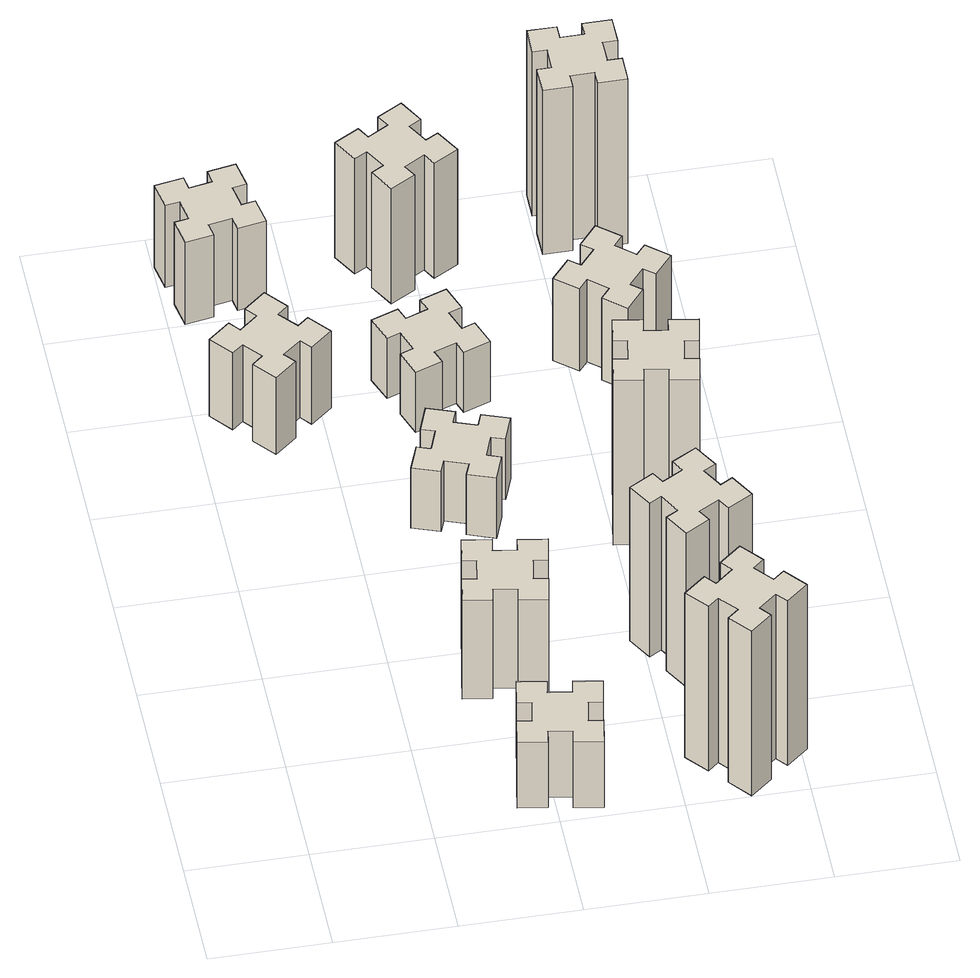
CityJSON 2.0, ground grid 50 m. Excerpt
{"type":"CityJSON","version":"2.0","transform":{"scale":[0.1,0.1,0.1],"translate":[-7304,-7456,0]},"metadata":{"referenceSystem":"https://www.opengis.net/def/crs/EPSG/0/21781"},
"CityObjects":{
"building1":{"type":"Building","attributes":{"class":"1000","function":"1000","usage":"1000","yearOfConstruction":2016,"roofType":"1000","measuredHeight":42,"storeysAboveGround":30,"storeysBelowGround":0},"geometry":[{"type":"Solid","lod":"1","boundaries":[[[[0,1,2,3,4,5,6,7,8,9,10,11,12,13,14,15,16,17,18,19]],[[17,16,20,21]],[[16,15,22,20]],[[15,14,23,22]],[[14,13,24,23]],[[13,12,25,24]],[[12,11,26,25]],[[11,10,27,26]],[[10,9,28,27]],[[9,8,29,28]],[[8,7,30,29]],[[7,6,31,30]],[[6,5,32,31]],[[5,4,33,32]],[[4,3,34,33]],[[3,2,35,34]],[[2,1,36,35]],[[1,0,37,36]],[[0,19,38,37]],[[19,18,39,38]],[[18,17,21,39]],[[24,25,26,27,28,29,30,31,32,33,34,35,36,37,38,39,21,20,22,23]]]]}]},
"building2":{"type":"Building","attributes":{"class":"1000","function":"1000","usage":"1000","yearOfConstruction":2016,"roofType":"1000","measuredHeight":36,"storeysAboveGround":30,"storeysBelowGround":0},"geometry":[{"type":"Solid","lod":"1","boundaries":[[[[40,41,42,43,44,45,46,47,48,49,50,51,52,53,54,55,56,57,58,59]],[[57,56,60,61]],[[56,55,62,60]],[[55,54,63,62]],[[54,53,64,63]],[[53,52,65,64]],[[52,51,66,65]],[[51,50,67,66]],[[50,49,68,67]],[[49,48,69,68]],[[48,47,70,69]],[[47,46,71,70]],[[46,45,72,71]],[[45,44,73,72]],[[44,43,74,73]],[[43,42,75,74]],[[42,41,76,75]],[[41,40,77,76]],[[40,59,78,77]],[[59,58,79,78]],[[58,57,61,79]],[[64,65,66,67,68,69,70,71,72,73,74,75,76,77,78,79,61,60,62,63]]]]}]},
"building3":{"type":"Building","attributes":{"class":"1000","function":"1000","usage":"1000","yearOfConstruction":2016,"roofType":"1000","measuredHeight":45,"storeysAboveGround":30,"storeysBelowGround":0},"geometry":[{"type":"Solid","lod":"1","boundaries":[[[[80,81,82,83,84,85,86,87,88,89,90,91,92,93,94,95,96,97,98,99]],[[97,96,100,101]],[[96,95,102,100]],[[95,94,103,102]],[[94,93,104,103]],[[93,92,105,104]],[[92,91,106,105]],[[91,90,107,106]],[[90,89,108,107]],[[89,88,109,108]],[[88,87,110,109]],[[87,86,111,110]],[[86,85,112,111]],[[85,84,113,112]],[[84,83,114,113]],[[83,82,115,114]],[[82,81,116,115]],[[81,80,117,116]],[[80,99,118,117]],[[99,98,119,118]],[[98,97,101,119]],[[104,105,106,107,108,109,110,111,112,113,114,115,116,117,118,119,101,100,102,103]]]]}]},
"building4":{"type":"Building","attributes":{"class":"1000","function":"1000","usage":"1000","yearOfConstruction":2016,"roofType":"1000","measuredHeight":54,"storeysAboveGround":30,"storeysBelowGround":0},"geometry":[{"type":"Solid","lod":"1","boundaries":[[[[120,121,122,123,124,125,126,127,128,129,130,131,132,133,134,135,136,137,138,139]],[[137,136,140,141]],[[136,135,142,140]],[[135,134,143,142]],[[134,133,144,143]],[[133,132,145,144]],[[132,131,146,145]],[[131,130,147,146]],[[130,129,148,147]],[[129,128,149,148]],[[128,127,150,149]],[[127,126,151,150]],[[126,125,152,151]],[[125,124,153,152]],[[124,123,154,153]],[[123,122,155,154]],[[122,121,156,155]],[[121,120,157,156]],[[120,139,158,157]],[[139,138,159,158]],[[138,137,141,159]],[[144,145,146,147,148,149,150,151,152,153,154,155,156,157,158,159,141,140,142,143]]]]}]},
"building5":{"type":"Building","attributes":{"class":"1000","function":"1000","usage":"1000","yearOfConstruction":2016,"roofType":"1000","measuredHeight":33,"storeysAboveGround":30,"storeysBelowGround":0},"geometry":[{"type":"Solid","lod":"1","boundaries":[[[[160,161,162,163,164,165,166,167,168,169,170,171,172,173,174,175,176,177,178,179]],[[177,176,180,181]],[[176,175,182,180]],[[175,174,183,182]],[[174,173,184,183]],[[173,172,185,184]],[[172,171,186,185]],[[171,170,187,186]],[[170,169,188,187]],[[169,168,189,188]],[[168,167,190,189]],[[167,166,191,190]],[[166,165,192,191]],[[165,164,193,192]],[[164,163,194,193]],[[163,162,195,194]],[[162,161,196,195]],[[161,160,197,196]],[[160,179,198,197]],[[179,178,199,198]],[[178,177,181,199]],[[184,185,186,187,188,189,190,191,192,193,194,195,196,197,198,199,181,180,182,183]]]]}]},
"building6":{"type":"Building","attributes":{"class":"1000","function":"1000","usage":"1000","yearOfConstruction":2016,"roofType":"1000","measuredHeight":33,"storeysAboveGround":30,"storeysBelowGround":0},"geometry":[{"type":"Solid","lod":"1","boundaries":[[[[200,201,202,203,204,205,206,207,208,209,210,211,212,213,214,215,216,217,218,219]],[[217,216,220,221]],[[216,215,222,220]],[[215,214,223,222]],[[214,213,224,223]],[[213,212,225,224]],[[212,211,226,225]],[[211,210,227,226]],[[210,209,228,227]],[[209,208,229,228]],[[208,207,230,229]],[[207,206,231,230]],[[206,205,232,231]],[[205,204,233,232]],[[204,203,234,233]],[[203,202,235,234]],[[202,201,236,235]],[[201,200,237,236]],[[200,219,238,237]],[[219,218,239,238]],[[218,217,221,239]],[[224,225,226,227,228,229,230,231,232,233,234,235,236,237,238,239,221,220,222,223]]]]}]},
"building7":{"type":"Building","attributes":{"class":"1000","function":"1000","usage":"1000","yearOfConstruction":2016,"roofType":"1000","measuredHeight":90,"storeysAboveGround":30,"storeysBelowGround":0},"geometry":[{"type":"Solid","lod":"1","boundaries":[[[[240,241,242,243,244,245,246,247,248,249,250,251,252,253,254,255,256,257,258,259]],[[257,256,260,261]],[[256,255,262,260]],[[255,254,263,262]],[[254,253,264,263]],[[253,252,265,264]],[[252,251,266,265]],[[251,250,267,266]],[[250,249,268,267]],[[249,248,269,268]],[[248,247,270,269]],[[247,246,271,270]],[[246,245,272,271]],[[245,244,273,272]],[[244,243,274,273]],[[243,242,275,274]],[[242,241,276,275]],[[241,240,277,276]],[[240,259,278,277]],[[259,258,279,278]],[[258,257,261,279]],[[264,265,266,267,268,269,270,271,272,273,274,275,276,277,278,279,261,260,262,263]]]]}]},
"building8":{"type":"Building","attributes":{"class":"1000","function":"1000","usage":"1000","yearOfConstruction":2016,"roofType":"1000","measuredHeight":63,"storeysAboveGround":30,"storeysBelowGround":0},"geometry":[{"type":"Solid","lod":"1","boundaries":[[[[280,281,282,283,284,285,286,287,288,289,290,291,292,293,294,295,296,297,298,299]],[[297,296,300,301]],[[296,295,302,300]],[[295,294,303,302]],[[294,293,304,303]],[[293,292,305,304]],[[292,291,306,305]],[[291,290,307,306]],[[290,289,308,307]],[[289,288,309,308]],[[288,287,310,309]],[[287,286,311,310]],[[286,285,312,311]],[[285,284,313,312]],[[284,283,314,313]],[[283,282,315,314]],[[282,281,316,315]],[[281,280,317,316]],[[280,299,318,317]],[[299,298,319,318]],[[298,297,301,319]],[[304,305,306,307,308,309,310,311,312,313,314,315,316,317,318,319,301,300,302,303]]]]}]},
"building9":{"type":"Building","attributes":{"class":"1000","function":"1000","usage":"1000","yearOfConstruction":2016,"roofType":"1000","measuredHeight":84,"storeysAboveGround":30,"storeysBelowGround":0},"geometry":[{"type":"Solid","lod":"1","boundaries":[[[[320,321,322,323,324,325,326,327,328,329,330,331,332,333,334,335,336,337,338,339]],[[337,336,340,341]],[[336,335,342,340]],[[335,334,343,342]],[[334,333,344,343]],[[333,332,345,344]],[[332,331,346,345]],[[331,330,347,346]],[[330,329,348,347]],[[329,328,349,348]],[[328,327,350,349]],[[327,326,351,350]],[[326,325,352,351]],[[325,324,353,352]],[[324,323,354,353]],[[323,322,355,354]],[[322,321,356,355]],[[321,320,357,356]],[[320,339,358,357]],[[339,338,359,358]],[[338,337,341,359]],[[344,345,346,347,348,349,350,351,352,353,354,355,356,357,358,359,341,340,342,343]]]]}]},
"building10":{"type":"Building","attributes":{"class":"1000","function":"1000","usage":"1000","yearOfConstruction":2016,"roofType":"1000","measuredHeight":90,"storeysAboveGround":30,"storeysBelowGround":0},"geometry":[{"type":"Solid","lod":"1","boundaries":[[[[360,361,362,363,364,365,366,367,368,369,370,371,372,373,374,375,376,377,378,379]],[[377,376,380,381]],[[376,375,382,380]],[[375,374,383,382]],[[374,373,384,383]],[[373,372,385,384]],[[372,371,386,385]],[[371,370,387,386]],[[370,369,388,387]],[[369,368,389,388]],[[368,367,390,389]],[[367,366,391,390]],[[366,365,392,391]],[[365,364,393,392]],[[364,363,394,393]],[[363,362,395,394]],[[362,361,396,395]],[[361,360,397,396]],[[360,379,398,397]],[[379,378,399,398]],[[378,377,381,399]],[[384,385,386,387,388,389,390,391,392,393,394,395,396,397,398,399,381,380,382,383]]]]}]},
"building11":{"type":"Building","attributes":{"class":"1000","function":"1000","usage":"1000","yearOfConstruction":2016,"roofType":"1000","measuredHeight":45,"storeysAboveGround":30,"storeysBelowGround":0},"geometry":[{"type":"Solid","lod":"1","boundaries":[[[[400,401,402,403,404,405,406,407,408,409,410,411,412,413,414,415,416,417,418,419]],[[417,416,420,421]],[[416,415,422,420]],[[415,414,423,422]],[[414,413,424,423]],[[413,412,425,424]],[[412,411,426,425]],[[411,410,427,426]],[[410,409,428,427]],[[409,408,429,428]],[[408,407,430,429]],[[407,406,431,430]],[[406,405,432,431]],[[405,404,433,432]],[[404,403,434,433]],[[403,402,435,434]],[[402,401,436,435]],[[401,400,437,436]],[[400,419,438,437]],[[419,418,439,438]],[[418,417,421,439]],[[424,425,426,427,428,429,430,431,432,433,434,435,436,437,438,439,421,420,422,423]]]]}]},
"building12":{"type":"Building","attributes":{"class":"1000","function":"1000","usage":"1000","yearOfConstruction":2016,"roofType":"1000","measuredHeight":90,"storeysAboveGround":30,"storeysBelowGround":0},"geometry":[{"type":"Solid","lod":"1","boundaries":[[[[440,441,442,443,444,445,446,447,448,449,450,451,452,453,454,455,456,457,458,459]],[[457,456,460,461]],[[456,455,462,460]],[[455,454,463,462]],[[454,453,464,463]],[[453,452,465,464]],[[452,451,466,465]],[[451,450,467,466]],[[450,449,468,467]],[[449,448,469,468]],[[448,447,470,469]],[[447,446,471,470]],[[446,445,472,471]],[[445,444,473,472]],[[444,443,474,473]],[[443,442,475,474]],[[442,441,476,475]],[[441,440,477,476]],[[440,459,478,477]],[[459,458,479,478]],[[458,457,461,479]],[[464,465,466,467,468,469,470,471,472,473,474,475,476,477,478,479,461,460,462,463]]]]}]}
},
"vertices":[
[189,2433,0],[253,2356,0],[207,2318,0],[284,2226,0],[376,2303,0],[338,2349,0],[414,2413,0],[453,2367,0],[545,2444,0],[468,2536,0],[422,2498,0],[357,2574,0],[403,2613,0],[326,2705,0],[234,2628,0],[273,2582,0],[196,2517,0],[158,2563,0],[66,2486,0],[143,2394,0],[196,2517,420],[158,2563,420],[273,2582,420],[234,2628,420],[326,2705,420],[403,2613,420],[357,2574,420],[422,2498,420],[468,2536,420],[545,2444,420],[453,2367,420],[414,2413,420],[338,2349,420],[376,2303,420],[284,2226,420],[207,2318,420],[253,2356,420],[189,2433,420],[143,2394,420],[66,2486,420],
[946,314,0],[928,215,0],[869,226,0],[848,107,0],[967,87,0],[977,146,0],[1075,128,0],[1065,69,0],[1183,48,0],[1204,167,0],[1145,177,0],[1162,275,0],[1221,265,0],[1242,383,0],[1124,404,0],[1114,345,0],[1015,362,0],[1026,421,0],[907,442,0],[887,324,0],[1015,362,360],[1026,421,360],[1114,345,360],[1124,404,360],[1242,383,360],[1221,265,360],[1162,275,360],[1145,177,360],[1204,167,360],[1183,48,360],[1065,69,360],[1075,128,360],[977,146,360],[967,87,360],[848,107,360],[869,226,360],[928,215,360],[946,314,360],[887,324,360],[907,442,360],
[88,3235,0],[106,3137,0],[47,3127,0],[67,3008,0],[186,3029,0],[175,3088,0],[274,3106,0],[284,3047,0],[402,3067,0],[381,3186,0],[322,3175,0],[305,3274,0],[364,3284,0],[343,3402,0],[225,3381,0],[235,3322,0],[137,3305,0],[127,3364,0],[8,3343,0],[29,3225,0],[137,3305,450],[127,3364,450],[235,3322,450],[225,3381,450],[343,3402,450],[364,3284,450],[305,3274,450],[322,3175,450],[381,3186,450],[402,3067,450],[284,3047,450],[274,3106,450],[175,3088,450],[186,3029,450],[67,3008,450],[47,3127,450],[106,3137,450],[88,3235,450],[29,3225,450],[8,3343,450],
[846,954,0],[828,855,0],[769,866,0],[748,747,0],[867,727,0],[877,786,0],[975,768,0],[965,709,0],[1083,688,0],[1104,807,0],[1045,817,0],[1062,915,0],[1121,905,0],[1142,1023,0],[1024,1044,0],[1014,985,0],[915,1002,0],[926,1061,0],[807,1082,0],[787,964,0],[915,1002,540],[926,1061,540],[1014,985,540],[1024,1044,540],[1142,1023,540],[1121,905,540],[1062,915,540],[1045,817,540],[1104,807,540],[1083,688,540],[965,709,540],[975,768,540],[877,786,540],[867,727,540],[748,747,540],[769,866,540],[828,855,540],[846,954,540],[787,964,540],[807,1082,540],
[1032,1741,0],[1066,1835,0],[1122,1814,0],[1163,1927,0],[1050,1968,0],[1030,1912,0],[936,1946,0],[957,2002,0],[844,2043,0],[803,1930,0],[859,1910,0],[825,1816,0],[769,1837,0],[727,1724,0],[840,1683,0],[861,1739,0],[955,1705,0],[934,1649,0],[1047,1607,0],[1088,1720,0],[955,1705,330],[934,1649,330],[861,1739,330],[840,1683,330],[727,1724,330],[769,1837,330],[825,1816,330],[859,1910,330],[803,1930,330],[844,2043,330],[957,2002,330],[936,1946,330],[1030,1912,330],[1050,1968,330],[1163,1927,330],[1122,1814,330],[1066,1835,330],[1032,1741,330],[1088,1720,330],[1047,1607,330],
[936,2345,0],[1030,2379,0],[1050,2323,0],[1163,2364,0],[1122,2477,0],[1066,2456,0],[1032,2550,0],[1088,2570,0],[1047,2683,0],[934,2642,0],[955,2586,0],[861,2552,0],[840,2608,0],[727,2567,0],[769,2454,0],[825,2475,0],[859,2381,0],[803,2360,0],[844,2247,0],[957,2289,0],[859,2381,330],[803,2360,330],[825,2475,330],[769,2454,330],[727,2567,330],[840,2608,330],[861,2552,330],[955,2586,330],[934,2642,330],[1047,2683,330],[1088,2570,330],[1032,2550,330],[1066,2456,330],[1122,2477,330],[1163,2364,330],[1050,2323,330],[1030,2379,330],[936,2345,330],[957,2289,330],[844,2247,330],
[1818,129,0],[1894,193,0],[1933,147,0],[2025,224,0],[1948,316,0],[1902,278,0],[1837,354,0],[1883,393,0],[1806,485,0],[1714,408,0],[1753,362,0],[1676,297,0],[1638,343,0],[1546,266,0],[1623,174,0],[1669,213,0],[1733,136,0],[1687,98,0],[1764,6,0],[1856,83,0],[1733,136,900],[1687,98,900],[1669,213,900],[1623,174,900],[1546,266,900],[1638,343,900],[1676,297,900],[1753,362,900],[1714,408,900],[1806,485,900],[1883,393,900],[1837,354,900],[1902,278,900],[1948,316,900],[2025,224,900],[1933,147,900],[1894,193,900],[1818,129,900],[1856,83,900],[1764,6,900],
[1066,3217,0],[1016,3304,0],[1068,3334,0],[1008,3438,0],[904,3378,0],[934,3326,0],[847,3276,0],[817,3328,0],[713,3268,0],[773,3164,0],[825,3194,0],[875,3107,0],[823,3077,0],[883,2973,0],[987,3033,0],[957,3085,0],[1044,3135,0],[1074,3083,0],[1178,3143,0],[1118,3247,0],[1044,3135,630],[1074,3083,630],[957,3085,630],[987,3033,630],[883,2973,630],[823,3077,630],[875,3107,630],[825,3194,630],[773,3164,630],[713,3268,630],[817,3328,630],[847,3276,630],[934,3326,630],[904,3378,630],[1008,3438,630],[1068,3334,630],[1016,3304,630],[1066,3217,630],[1118,3247,630],[1178,3143,630],
[1565,874,0],[1615,787,0],[1563,757,0],[1623,653,0],[1727,713,0],[1697,765,0],[1784,815,0],[1814,763,0],[1918,823,0],[1858,927,0],[1806,897,0],[1756,984,0],[1808,1014,0],[1748,1118,0],[1644,1058,0],[1674,1006,0],[1587,956,0],[1557,1008,0],[1453,948,0],[1513,844,0],[1587,956,840],[1557,1008,840],[1674,1006,840],[1644,1058,840],[1748,1118,840],[1808,1014,840],[1756,984,840],[1806,897,840],[1858,927,840],[1918,823,840],[1814,763,840],[1784,815,840],[1697,765,840],[1727,713,840],[1623,653,840],[1563,757,840],[1615,787,840],[1565,874,840],[1513,844,840],[1453,948,840],
[1617,1526,0],[1715,1508,0],[1705,1449,0],[1823,1428,0],[1844,1547,0],[1785,1557,0],[1802,1655,0],[1861,1645,0],[1882,1763,0],[1764,1784,0],[1754,1725,0],[1655,1742,0],[1666,1801,0],[1547,1822,0],[1527,1704,0],[1586,1694,0],[1568,1595,0],[1509,1606,0],[1488,1487,0],[1607,1467,0],[1568,1595,900],[1509,1606,900],[1586,1694,900],[1527,1704,900],[1547,1822,900],[1666,1801,900],[1655,1742,900],[1754,1725,900],[1764,1784,900],[1882,1763,900],[1861,1645,900],[1802,1655,900],[1785,1557,900],[1844,1547,900],[1823,1428,900],[1705,1449,900],[1715,1508,900],[1617,1526,900],[1607,1467,900],[1488,1487,900],
[1794,2617,0],[1718,2682,0],[1756,2728,0],[1664,2805,0],[1587,2713,0],[1633,2674,0],[1569,2598,0],[1523,2636,0],[1446,2544,0],[1538,2467,0],[1576,2513,0],[1653,2449,0],[1614,2403,0],[1706,2326,0],[1783,2418,0],[1737,2456,0],[1802,2533,0],[1848,2494,0],[1925,2586,0],[1833,2663,0],[1802,2533,450],[1848,2494,450],[1737,2456,450],[1783,2418,450],[1706,2326,450],[1614,2403,450],[1653,2449,450],[1576,2513,450],[1538,2467,450],[1446,2544,450],[1523,2636,450],[1569,2598,450],[1633,2674,450],[1587,2713,450],[1664,2805,450],[1756,2728,450],[1718,2682,450],[1794,2617,450],[1833,2663,450],[1925,2586,450],
[1635,3195,0],[1735,3195,0],[1735,3135,0],[1855,3135,0],[1855,3255,0],[1795,3255,0],[1795,3355,0],[1855,3355,0],[1855,3475,0],[1735,3475,0],[1735,3415,0],[1635,3415,0],[1635,3475,0],[1515,3475,0],[1515,3355,0],[1575,3355,0],[1575,3255,0],[1515,3255,0],[1515,3135,0],[1635,3135,0],[1575,3255,900],[1515,3255,900],[1575,3355,900],[1515,3355,900],[1515,3475,900],[1635,3475,900],[1635,3415,900],[1735,3415,900],[1735,3475,900],[1855,3475,900],[1855,3355,900],[1795,3355,900],[1795,3255,900],[1855,3255,900],[1855,3135,900],[1735,3135,900],[1735,3195,900],[1635,3195,900],[1635,3135,900],[1515,3135,900]
]}
